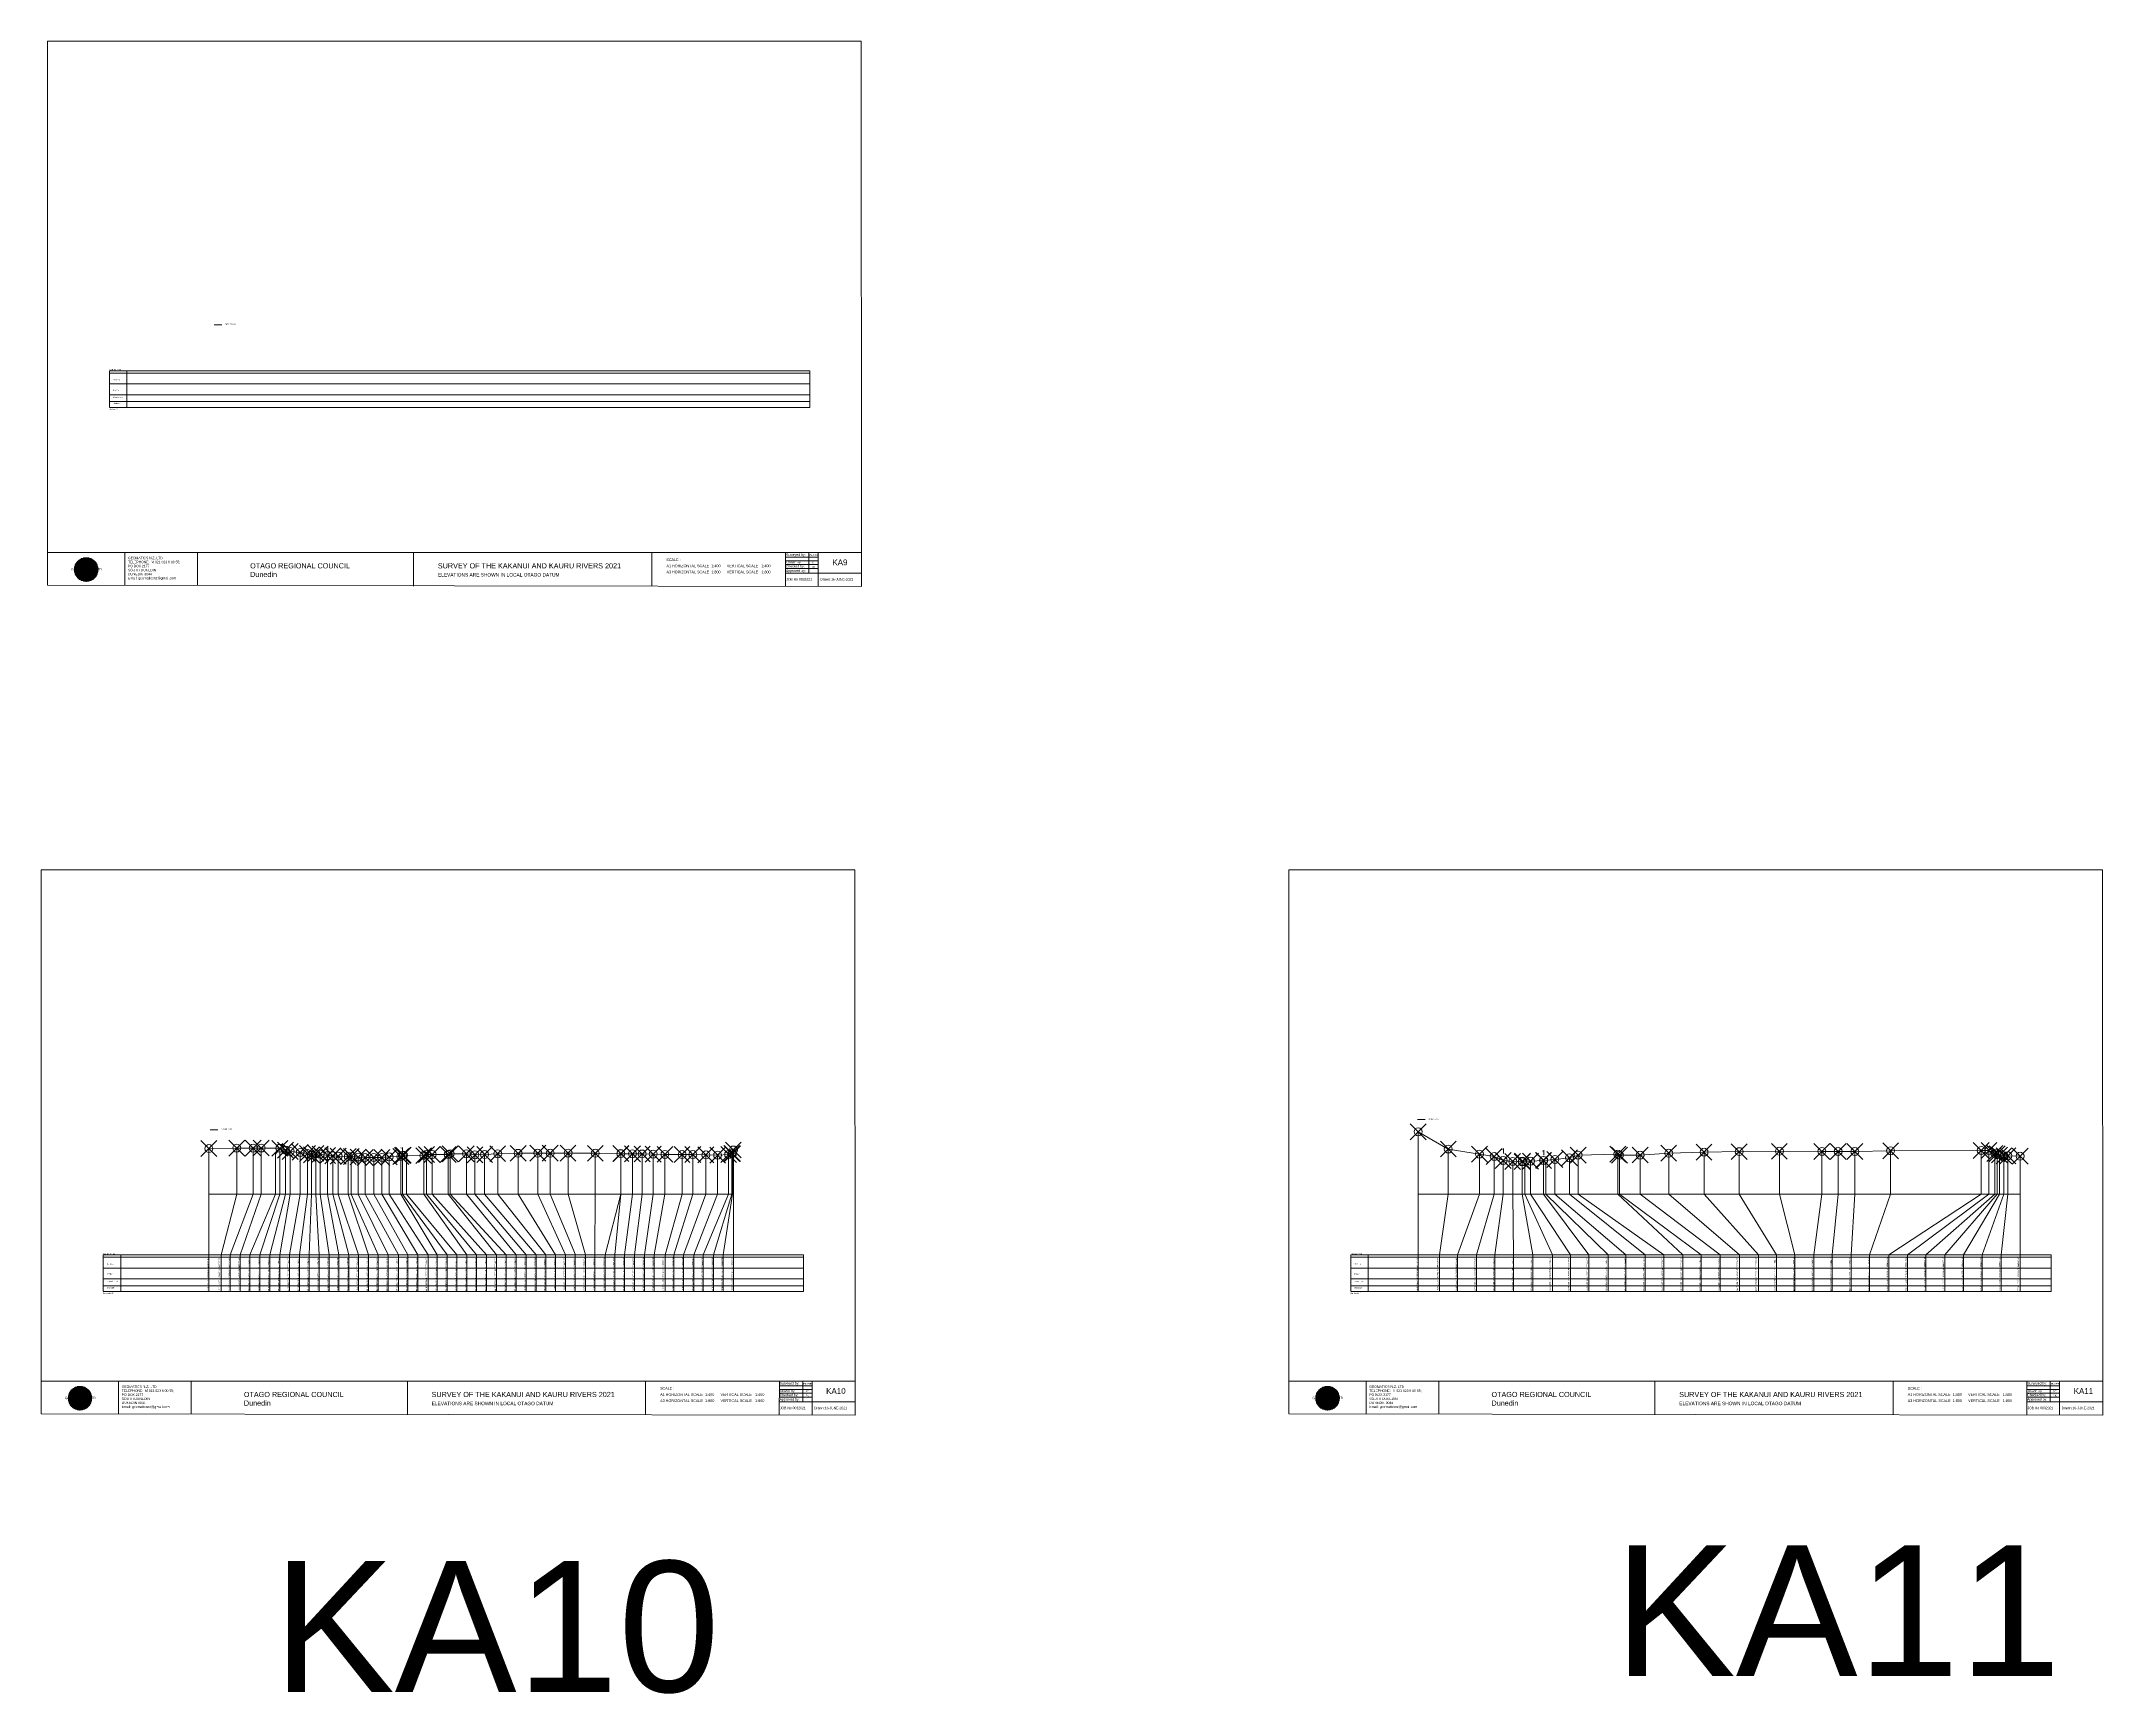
# Model space of a CAD drawing. Header units: millimetres. Extents: x -11318300 to 46111088, y -1699923 to 1425288130.
# Drawn here: x -4947386 to -4168792, y -45637 to 578156 of the extents above; entities that cross this region are included whole.
import ezdxf

# ---------------------------------------------------------------- set-up
doc = ezdxf.new("R2010")
doc.units = ezdxf.units.MM
doc.header["$PDMODE"] = 35
doc.header["$PDSIZE"] = 3000
doc.layers.get('0').update_dxf_attribs({"lineweight": 0})
doc.layers.add('geo', color=7, linetype='Continuous', lineweight=0)
doc.styles.get("Standard").update_dxf_attribs({"font": 'arial.ttf'})

# ---------------------------------------------------------------- blocks, each defined once
blk = doc.blocks.new('Geomatics_Circle_SPT')
at = {"layer": 'geo', "color": 2, "linetype": 'Continuous', "lineweight": 0}
for p, q in [((0, 25.2), (-25.2, 0)), ((-24.7, 4.9), (-4.9, 24.7)), ((-24.7, -4.9), (4.9, 24.7)), ((4.9, -24.7), (-24.7, 4.9)), ((-24.7, 0), (0, -24.7)), ((-9.7, 23.3), (-23.3, 9.6)), ((9.7, 23.3), (-23.3, -9.7)), ((-23.3, 9.7), (9.7, -23.3)), ((-21, 14), (-14, 21)), ((-21, -14), (14, 21)), ((14, -21), (-21, 14)), ((0, 0), (-17.8, 17.8)), ((0, 0), (-17.8, -17.8)), ((-14, 21), (21, -14)), ((21, 14), (-14, -21)), ((23.3, -9.7), (-9.7, 23.3)), ((-9.7, -23.3), (23.3, 9.7)), ((-4.9, 24.7), (24.7, -4.9)), ((24.7, 4.9), (-4.9, -24.7)), ((25.2, 0), (0, 25.2)), ((0, 0), (17.8, 17.8)), ((0, 0), (17.8, -17.8)), ((0, -24.8), (25.2, 0)), ((4.9, 24.7), (24.7, 4.9)), ((23.3, 9.7), (9.7, 23.3)), ((14, 21), (21, 14)), ((17.8, 18.1), (17.8, 18.1)), ((-4.9, -24.7), (-24.7, -4.9)), ((-23.3, -9.7), (-9.7, -23.3)), ((-14, -21), (-21, -14)), ((-17.8, -17.8), (-17.8, -17.8)), ((24.7, -4.9), (4.9, -24.7)), ((4.9, -24.7), (4.9, -24.7)), ((9.7, -23.3), (23.3, -9.7)), ((21, -14), (14, -21)), ((18.1, -17.8), (18.1, -17.8))]:
    blk.add_line(p, q, dxfattribs=at)
at = {"layer": 'geo', "color": 1, "linetype": 'Continuous', "lineweight": 0}
for p, q in [((-25.2, 0), (9.7, 23.3)), ((-25.2, 0), (-9.6, 23.3)), ((-25.2, 0), (23.3, 9.7)), ((-25.2, 0), (-23.3, 9.7)), ((-23.3, -9.7), (-25.2, 0)), ((-9.6, -23.3), (-25.2, 0)), ((9.7, -23.3), (-25.2, 0)), ((-4.9, 24.8), (-24.7, -4.9)), ((4.9, 24.7), (-24.7, 4.9)), ((14, 21), (-24.7, -4.9)), ((-14, 21), (-24.7, 4.9)), ((21, 14), (-24.7, 4.9)), ((-21, 14), (-24.7, -4.9)), ((0, 0), (-24.7, 4.9)), ((-24.7, 4.9), (-21, -14)), ((-24.7, 4.9), (-4.9, -24.7)), ((-24.7, 4.9), (14, -21)), ((-24.7, 4.9), (-24.7, 4.9)), ((0, 0), (-24.7, -4.9)), ((-23.3, 9.7), (0, 25.2)), ((-23.3, -9.6), (0, 25.2)), ((-23.3, -9.6), (17.8, 17.8)), ((-23.3, 9.7), (-17.8, 17.9)), ((-23.3, -9.6), (-17.8, 17.9)), ((-23.3, 9.7), (17.8, 17.8)), ((-17.8, -17.8), (-23.3, 9.7)), ((0, -25.2), (-23.3, 9.7)), ((-23.3, 9.7), (17.8, -17.8)), ((-23.3, 9.7), (25.2, 0)), ((-23.3, 9.4), (-23.3, 9.4)), ((-23.3, -9.7), (25.2, 0)), ((4.9, 24.8), (-21, -14)), ((-4.9, 24.7), (-21, 14)), ((14, 21), (-21, 14)), ((-14, 21), (-21, -14)), ((0, 0), (-21, 14)), ((-21, 14), (-14, -21)), ((-21, 14), (4.9, -24.7)), ((-21, 14), (-21, 14)), ((24.7, 4.9), (-21, 14)), ((0, 0), (-21, -14)), ((-17.9, 17.6), (-17.9, 17.6)), ((-17.8, 17.8), (9.7, 23.3)), ((-17.8, 17.8), (-9.6, 23.3)), ((-17.8, -17.8), (9.7, 23.3)), ((-17.8, -17.8), (-9.7, 23.3)), ((-9.7, -23.3), (-17.8, 17.8)), ((-17.8, 17.8), (9.7, -23.3)), ((-17.8, 17.8), (23.3, -9.6)), ((-17.8, 17.8), (23.3, 9.7)), ((-17.8, -17.8), (23.3, 9.7)), ((4.9, 24.7), (-14, 21)), ((-4.9, 24.7), (-14, -20.9)), ((0, 0), (-14, 21)), ((-14, 21), (-4.9, -24.7)), ((-14, 21), (-14, 21)), ((24.7, -4.9), (-14, 21)), ((21, 14), (-14, 21)), ((-14, -21), (24.7, 4.9)), ((0, 0), (-14, -21)), ((-9.8, 23.1), (-9.8, 23.1)), ((-9.7, 23.3), (0, 25.2)), ((-9.7, 23.3), (0, -25.2)), ((-9.7, -23.3), (0, 25.2)), ((-9.6, 23.3), (17.8, -17.8)), ((-9.6, 23.3), (25.2, 0)), ((-9.6, 23.3), (17.8, 17.8)), ((-9.6, -23.3), (17.8, 17.9)), ((25.2, 0), (-9.6, -23.3)), ((0, 0), (-4.9, 24.7)), ((-4.9, 24.7), (-4.9, 24.7)), ((21, -14), (-4.9, 24.7)), ((24.8, 4.9), (-4.9, 24.7)), ((14, 21), (-4.9, 24.7)), ((-4.9, -24.7), (21, 14)), ((0, 0), (-4.9, -24.7)), ((-0.2, 25.1), (-0.2, 25.1)), ((0, 25.2), (9.7, -23.3)), ((0, 25.2), (23.3, -9.7)), ((0, 25.2), (23.3, 9.7)), ((0, 25.2), (9.7, 23.3)), ((0, 0), (4.9, 24.7)), ((0, -25.2), (9.7, 23.3)), ((0, 0), (14, 21)), ((0, 0), (21, 14)), ((23.3, 9.7), (0, -25.2)), ((0, 0), (24.8, 4.9)), ((0, 0), (4.9, -24.7)), ((0, 0), (14, -21)), ((0, 0), (21, -14)), ((0, 0), (24.8, -4.9)), ((21, 14), (4.9, 24.8)), ((14, -21), (4.9, 24.7)), ((24.7, -4.9), (4.9, 24.7)), ((4.9, 24.7), (4.9, 24.7)), ((4.9, -24.7), (14, 21)), ((4.9, -24.7), (24.7, 4.9)), ((9.4, 23.3), (9.4, 23.3)), ((9.7, 23.3), (17.8, -17.8)), ((9.7, 23.3), (25.2, 0)), ((9.7, 23.3), (17.8, 17.9)), ((17.8, 17.8), (9.7, -23.3)), ((25.2, 0), (9.7, -23.3)), ((21, -14), (14, 21)), ((24.7, 4.9), (14, 21)), ((14, 21), (14, 21)), ((14, -21), (21, 14)), ((17.6, 17.9), (17.6, 17.9)), ((17.8, 17.8), (23.3, -9.7)), ((17.8, 17.8), (23.3, 9.7)), ((23.3, 9.7), (17.8, -17.8)), ((24.7, -4.9), (21, 14)), ((21, 14), (21, 14)), ((21, -14), (24.7, 4.9)), ((23.1, 9.8), (23.1, 9.8)), ((23.3, 9.7), (25.2, 0)), ((25.2, 0), (23.3, -9.6)), ((24.7, 4.9), (24.7, 4.9)), ((25.1, 0.2), (25.1, 0.2)), ((-25.2, 0), (23.3, -9.7)), ((-25.1, -0.2), (-25.1, -0.2)), ((-24.7, -4.9), (-24.7, -4.9)), ((-24.7, -4.9), (-14, -21)), ((-24.7, -4.9), (4.9, -24.7)), ((-24.7, -4.9), (21, -14)), ((-17.8, -17.8), (-23.3, -9.7)), ((0, -25.2), (-23.3, -9.6)), ((17.8, -17.8), (-23.3, -9.6)), ((-23.1, -9.8), (-23.1, -9.8)), ((-21, -14), (24.7, -4.9)), ((-21, -14), (-21, -14)), ((-21, -14), (-4.9, -24.7)), ((-21, -14), (14, -21)), ((23.3, -9.7), (-17.8, -17.8)), ((-9.6, -23.3), (-17.8, -17.8)), ((9.7, -23.3), (-17.8, -17.8)), ((-17.6, -17.9), (-17.6, -17.9)), ((-14, -21), (21, -14)), ((-14, -21), (-14, -21)), ((-14, -21), (4.9, -24.7)), ((17.8, -17.8), (-9.7, -23.3)), ((0, -25.2), (-9.7, -23.3)), ((-9.4, -23.3), (-9.4, -23.3)), ((-4.9, -24.7), (24.7, -4.9)), ((-4.9, -24.7), (14, -21)), ((-4.9, -24.7), (-4.9, -24.7)), ((23.3, -9.6), (0, -25.2)), ((9.7, -23.3), (0, -25.2)), ((0.2, -25.1), (0.2, -25.1)), ((4.9, -24.7), (21, -14)), ((4.9, -24.7), (4.9, -24.7)), ((17.8, -17.8), (9.7, -23.3)), ((9.8, -23.1), (9.8, -23.1)), ((14, -21), (24.7, -4.9)), ((14, -21), (14, -21)), ((23.3, -9.6), (17.8, -17.8)), ((17.9, -17.6), (17.9, -17.6)), ((21, -14), (21, -14)), ((23.3, -9.4), (23.3, -9.4)), ((24.7, -4.9), (24.7, -4.9))]:
    blk.add_line(p, q, dxfattribs=at)
at = {"layer": 'geo', "color": 114, "linetype": 'Continuous', "lineweight": 0}
for p, q in [((17.9, 17.8), (-25.2, 0)), ((-24.7, 4.9), (14, 21)), ((-24.7, -4.9), (21, 14)), ((-14, -21), (-24.7, 4.9)), ((9.7, 23.3), (-23.3, 9.7)), ((0, 0), (-23.3, 9.7)), ((-23.3, 9.7), (-9.7, -23.3)), ((0, 0), (-23.3, -9.7)), ((-4.9, -24.7), (-21, 14)), ((-20.9, 14), (4.9, 24.7)), ((24.8, 4.9), (-20.9, -14)), ((0, 25.2), (-17.8, 17.8)), ((-17.8, 17.8), (0, -25.2)), ((-14, 21), (-4.9, 24.7)), ((4.9, -24.7), (-14, 21)), ((0, 0), (-9.7, 23.3)), ((0, 0), (-9.7, -23.3)), ((-4.9, 24.7), (14, -21)), ((17.8, -17.8), (0, 25.2)), ((0, 0), (9.7, 23.3)), ((0, 0), (23.3, 9.7)), ((0, 0), (9.7, -23.3)), ((0, 0), (23.3, -9.7)), ((4.9, 24.7), (21, -14)), ((23.3, -9.7), (9.7, 23.3)), ((14, 21), (24.7, -4.9)), ((25.2, 0), (17.8, 17.8)), ((21, 14), (24.7, 4.9)), ((-25.2, 0), (-17.8, -17.8)), ((-21, -14), (-24.7, -4.9)), ((-17.8, -17.8), (25.2, 0)), ((24.8, -4.9), (-14, -21)), ((-9.6, -23.3), (23.3, -9.7)), ((21, -14), (-4.9, -24.8)), ((0, -25.2), (17.9, -17.8)), ((14, -21), (4.9, -24.8))]:
    blk.add_line(p, q, dxfattribs=at)
at = {"layer": 'geo', "color": 250, "linetype": 'Continuous', "lineweight": 0}
for p, q in [((0, 0), (-25.2, 0)), ((24.7, 4.9), (-24.7, 4.9)), ((-24.7, 4.9), (-24.7, -4.9)), ((-23.3, 9.7), (23.3, 9.7)), ((-23.3, 9.7), (-23.3, 9.7)), ((-23.3, -9.7), (-23.3, 9.7)), ((21, 14), (-21, 14)), ((-21, 14), (-21, -14)), ((-17.8, 17.8), (17.8, 17.8)), ((-17.8, -17.8), (-17.8, 17.8)), ((-14, 21), (-14, 21)), ((14, 21), (-14, 21)), ((-14, 20.9), (-14, -21)), ((-9.7, 23.3), (9.7, 23.3)), ((-9.7, -23.3), (-9.7, 23.3)), ((-4.9, 24.7), (4.9, 24.7)), ((-4.9, 24.7), (-4.9, -24.7)), ((0, 0), (0, 25.2)), ((0, 0), (0, -25.2)), ((0, 0), (25.2, 0)), ((4.9, 24.7), (4.9, -24.7)), ((9.7, -23.3), (9.7, 23.3)), ((14, 21), (14, -21)), ((17.8, -17.8), (17.8, 17.8)), ((21, 14), (21, 14)), ((21, -14), (21, 14)), ((23.3, 9.7), (23.3, -9.7)), ((24.7, 4.9), (24.7, 4.9)), ((24.7, -4.9), (24.7, 4.9)), ((-24.7, -4.9), (24.7, -4.9)), ((23.3, -9.7), (-23.3, -9.7)), ((-21, -14), (21, -14)), ((17.8, -17.8), (-17.8, -17.8)), ((-14, -21), (14, -21)), ((9.7, -23.3), (-9.7, -23.3)), ((-4.9, -24.7), (4.9, -24.7))]:
    blk.add_line(p, q, dxfattribs=at)
blk = doc.blocks.new('GeomaticsNZ TITLE BLOCK')
at = {"color": 7, "linetype": 'Continuous', "lineweight": 0}
for p, q in [((0, 94.9), (0, 1579.2)), ((0, 1579.2), (2363.4, 1579.2)), ((2363.4, 1579.2), (2364, 94.9)), ((2364, 94.9), (0, 94.9)), ((0, 94.9), (0, 0)), ((15.9, 94.9), (2364, 94.9)), ((224.3, 95.2), (224.3, -0.3)), ((2364, 94.9), (382.6, 94.9)), ((435.8, 95.2), (435.8, -0.7)), ((1063.4, 94.9), (1063.4, -2.4)), ((1755.4, 94.9), (1755.4, -2.6)), ((2143.6, 60.4), (2238.6, 60.4)), ((2143.9, 94.9), (2143.7, -3)), ((2143.9, 81.9), (2238.6, 81.7)), ((2143.9, 71), (2238.6, 71)), ((2211.5, 94.9), (2211.5, 36.1)), ((2238.6, 94.8), (2238.6, -3.2)), ((2364, -3.5), (2364, 94.9)), ((0, 0), (2364, -3.5)), ((2143.8, 48.6), (2238.6, 48.6)), ((2143.8, 35.4), (2364, 35.3))]:
    blk.add_line(p, q, dxfattribs=at)
at = {"color": 7, "linetype": 'Continuous', "lineweight": 0, "xscale": 1.36, "yscale": 1.36, "zscale": 1.36}
blk.add_blockref('Geomatics_Circle_SPT', (112.4, 45.7), dxfattribs=at)
at = {"color": 7, "linetype": 'Continuous', "lineweight": 0}
for s, p in [('PK&RR', (2213.2, 84.8)), ('ST', (2220.3, 63.6)), ('PK', (2220.4, 50.6))]:
    blk.add_text(s, height=5, dxfattribs=at).set_placement(p)
at = {"color": 7, "linetype": 'Continuous', "lineweight": 0, "attachment_point": 1}
for s, width, heights, insert, char_height in [('{\\C256;GEOMATICS N.Z. LTD                   \\PTELEPHONE:  M 021 023 6 00 55;\\PPO BOX 2177\\PSOUTH DUNEDIN\\PDUNEDIN 9044\\PEmail: geomaticsnz@gmail.com}', 3535.727, [94.7], (234, 82.7), 7), ('{\\C256;OTAGO REGIONAL COUNCIL\\PDunedin}', 3535.727, [0], (588.6, 64), 15), ('{\\C256;SURVEY OF THE KAKANUI AND KAURU RIVERS 2021}', 3535.727, [0], (1133.8, 64), 15), ('{\\C256;Surveyed by:}', 3535.727, [0], (2144.7, 92.4), 7), ('{\\C256;Drawn by:}', 3535.727, [0], (2145.8, 70.4), 7), ('{\\C256;Geomatics N.Z. LTD                   }', 125.079, [15.8], (68.8, 49.9), 7), ('{\\C256;ELEVATIONS ARE SHOWN IN LOCAL OTAGO DATUM}', 3535.727, [0], (1134.1, 35.4), 10), ('{\\C256;Approved by:}', 3535.727, [0], (2144.7, 45.9), 7), ('{\\C256;Checked by:}', 3535.727, [0], (2144.7, 58.6), 7), ('{\\C256;JOB No 0032021}', 3535.727, [0], (2145.3, 20.8), 7), ('{\\C256;Drawn:16-JUNE-2021}', 3535.727, [0], (2244.7, 20.7), 7)]:
    blk.add_mtext_dynamic_manual_height_columns(s, width=width, gutter_width=159, heights=heights, dxfattribs=dict(at, insert=insert, char_height=char_height))

msp = doc.modelspace()

# ---------------------------------------------------------------- linework, layer by layer
at = {"color": 1, "lineweight": 0}
for p, q in [((-4882053, 471160), (-4879147, 471160)), ((-4883627, 167270), (-4880720, 167270)), ((-4427559, 171101), (-4424652, 171101))]:
    msp.add_line(p, q, dxfattribs=at)
at = {"color": 7, "lineweight": 0, "transparency": 33554687}
for p, q in [((-4921655, 453773), (-4657075, 453773)), ((-4921655, 453226), (-4921655, 440075)), ((-4921655, 452926), (-4657075, 452926)), ((-4915020, 453773), (-4915020, 439948)), ((-4657075, 453773), (-4657075, 439948)), ((-4921655, 448804), (-4657075, 448804)), ((-4921655, 444743), (-4657075, 444743)), ((-4921655, 442139), (-4657075, 442139)), ((-4921655, 439948), (-4657075, 439948)), ((-4924018, 120000), (-4659437, 120000)), ((-4924018, 119453), (-4924018, 106303)), ((-4924018, 119154), (-4659437, 119154)), ((-4917382, 120000), (-4917382, 106176)), ((-4659437, 120000), (-4659437, 106176)), ((-4452832, 120000), (-4188251, 120000)), ((-4452832, 119453), (-4452832, 106303)), ((-4452832, 119154), (-4188251, 119154)), ((-4446196, 120000), (-4446196, 106176)), ((-4188251, 120000), (-4188251, 106176)), ((-4924018, 115031), (-4659437, 115031)), ((-4924018, 110970), (-4659437, 110970)), ((-4452832, 115031), (-4188251, 115031)), ((-4452832, 110970), (-4188251, 110970)), ((-4924018, 108366), (-4659437, 108366)), ((-4924018, 106176), (-4659437, 106176)), ((-4452832, 108366), (-4188251, 108366)), ((-4452832, 106176), (-4188251, 106176))]:
    msp.add_line(p, q, dxfattribs=at)
at = {"lineweight": 0}
for p, q in [((-4921655, 453773), (-4921655, 453226)), ((-4884061, 160153), (-4884061, 106176)), ((-4873551, 160353), (-4873551, 143003)), ((-4867328, 160353), (-4867328, 143003)), ((-4864301, 160353), (-4864301, 143003)), ((-4857310, 160253), (-4858892, 158045)), ((-4858892, 158045), (-4858892, 143003)), ((-4857259, 160253), (-4857259, 143003)), ((-4855108, 159563), (-4855108, 143003)), ((-4853327, 159083), (-4853327, 143003)), ((-4849567, 158724), (-4849567, 143003)), ((-4846845, 158314), (-4846845, 143003)), ((-4845332, 157804), (-4845332, 143003)), ((-4843630, 158354), (-4843630, 143003)), ((-4842053, 158054), (-4842053, 143003)), ((-4839207, 157524), (-4839207, 143003)), ((-4837242, 157404), (-4837242, 143003)), ((-4835221, 157284), (-4835221, 143003)), ((-4831410, 157124), (-4831410, 143003)), ((-4830287, 157184), (-4830287, 143003)), ((-4827657, 156974), (-4827657, 143003)), ((-4825083, 156794), (-4825083, 143003)), ((-4821796, 156814), (-4821796, 143003)), ((-4818727, 156824), (-4818727, 143003)), ((-4815977, 156994), (-4815977, 143003)), ((-4811588, 157124), (-4811588, 143003)), ((-4810951, 157514), (-4810951, 143003)), ((-4802947, 157484), (-4802947, 143003)), ((-4801863, 157884), (-4801863, 143003)), ((-4799735, 157904), (-4799735, 143003)), ((-4793679, 157925), (-4793679, 143003)), ((-4792962, 158195), (-4792962, 143003)), ((-4786817, 158195), (-4786817, 143003)), ((-4783577, 157835), (-4783577, 143003)), ((-4779923, 157905), (-4779923, 143003)), ((-4774987, 158225), (-4774987, 143003)), ((-4767280, 158365), (-4767280, 143003)), ((-4759869, 158415), (-4759869, 143003)), ((-4755132, 158405), (-4755132, 143003)), ((-4748423, 158465), (-4748423, 143003)), ((-4738135, 158376), (-4738135, 143003)), ((-4728523, 158276), (-4728523, 143003)), ((-4728439, 158236), (-4728439, 143003)), ((-4724116, 158196), (-4724116, 143003)), ((-4720452, 158116), (-4720452, 143003)), ((-4716260, 158076), (-4716260, 143003)), ((-4711808, 157966), (-4711808, 143003)), ((-4705370, 157886), (-4705370, 143003)), ((-4701299, 157886), (-4701299, 143003)), ((-4696361, 157776), (-4696361, 143003)), ((-4691916, 157686), (-4691916, 143003)), ((-4687762, 157917), (-4687762, 143003)), ((-4686590, 158247), (-4686590, 143003)), ((-4686330, 158247), (-4686330, 143003)), ((-4415976, 159990), (-4415976, 143003)), ((-4404214, 158071), (-4404214, 143003)), ((-4398620, 157198), (-4398620, 143003)), ((-4375696, 156071), (-4375696, 143003)), ((-4370223, 156701), (-4370223, 143003)), ((-4366954, 157701), (-4366954, 143003)), ((-4351912, 158031), (-4351912, 142963)), ((-4351303, 157701), (-4351303, 143003)), ((-4343508, 157720), (-4343508, 143003)), ((-4332726, 158400), (-4332726, 143003)), ((-4319392, 158810), (-4319392, 143003)), ((-4306092, 158999), (-4306092, 143003)), ((-4290935, 159129), (-4290935, 143003)), ((-4274860, 159089), (-4274860, 143003)), ((-4268757, 159049), (-4268757, 143003)), ((-4262429, 159028), (-4262429, 143003)), ((-4248912, 159348), (-4248912, 143003)), ((-4214683, 159447), (-4214683, 143003)), ((-4211781, 159457), (-4211781, 143003)), ((-4209545, 158317), (-4209545, 143003)), ((-4208701, 158247), (-4208701, 143003)), ((-4207813, 157737), (-4207813, 143003)), ((-4206097, 157407), (-4206097, 143003)), ((-4204661, 157417), (-4204661, 143003)), ((-4200014, 157277), (-4200014, 142209)), ((-4395253, 155695), (-4395253, 143003)), ((-4391646, 155301), (-4391646, 143003)), ((-4391646, 153591), (-4391646, 143003)), ((-4388078, 155201), (-4388078, 143003)), ((-4387970, 155371), (-4387113, 154507)), ((-4387113, 154507), (-4387113, 143003)), ((-4384911, 155401), (-4384911, 143003)), ((-4380066, 155701), (-4380066, 143003)), ((-4379934, 155681), (-4379135, 154332)), ((-4379135, 154332), (-4379135, 143003)), ((-4884061, 143003), (-4685974, 143003)), ((-4873551, 143003), (-4879485, 120000)), ((-4867328, 143003), (-4875999, 120000)), ((-4864301, 143003), (-4872302, 120000)), ((-4858892, 143003), (-4868587, 120000)), ((-4857259, 143003), (-4864786, 120000)), ((-4855108, 143003), (-4861055, 120000)), ((-4853327, 143003), (-4857306, 120000)), ((-4849567, 143003), (-4853663, 120000)), ((-4846845, 143003), (-4849882, 120000)), ((-4845332, 143003), (-4846229, 120000)), ((-4843630, 143003), (-4842478, 120000)), ((-4842053, 143003), (-4838638, 120000)), ((-4839207, 143003), (-4834932, 120000)), ((-4837242, 143003), (-4831251, 120000)), ((-4835221, 143003), (-4827620, 120000)), ((-4831410, 143003), (-4823790, 120000)), ((-4830287, 143003), (-4820097, 120000)), ((-4827657, 143003), (-4816320, 120000)), ((-4825083, 143003), (-4812501, 120000)), ((-4821796, 143003), (-4808976, 120000)), ((-4818727, 143003), (-4805157, 120000)), ((-4815977, 143003), (-4801254, 120000)), ((-4811588, 143003), (-4797801, 120000)), ((-4810951, 143003), (-4794038, 120000)), ((-4802947, 143003), (-4786661, 120000)), ((-4801863, 143003), (-4783032, 120000)), ((-4799735, 143003), (-4779260, 120000)), ((-4793679, 143003), (-4775438, 120000)), ((-4792962, 143003), (-4771736, 120000)), ((-4786817, 143003), (-4768066, 120000)), ((-4783577, 143003), (-4764277, 120000)), ((-4779923, 143003), (-4760508, 120000)), ((-4774987, 143003), (-4756824, 120000)), ((-4767280, 143003), (-4753139, 120000)), ((-4759869, 143003), (-4749395, 120000)), ((-4755132, 143003), (-4745586, 120000)), ((-4748423, 143003), (-4741800, 120000)), ((-4738135, 143003), (-4738277, 120000)), ((-4728523, 143003), (-4734383, 120000)), ((-4728439, 143003), (-4730778, 120000)), ((-4724116, 143003), (-4727042, 120000)), ((-4720452, 143003), (-4723349, 120000)), ((-4716260, 143003), (-4719607, 120000)), ((-4711808, 143003), (-4715887, 120000)), ((-4705370, 143003), (-4711782, 120000)), ((-4701299, 143003), (-4708486, 120000)), ((-4696361, 143003), (-4704846, 120000)), ((-4691916, 143003), (-4700937, 120000)), ((-4687762, 143003), (-4697346, 120000)), ((-4686590, 143003), (-4693499, 120000)), ((-4686330, 143003), (-4689821, 120000)), ((-4427360, 143003), (-4200014, 143003)), ((-4415976, 143003), (-4419351, 120000)), ((-4404214, 143003), (-4412486, 120000)), ((-4398620, 143003), (-4405319, 120000)), ((-4395253, 143003), (-4398380, 120000)), ((-4391646, 143003), (-4391390, 120000)), ((-4388078, 143003), (-4384077, 120000)), ((-4387113, 143003), (-4376665, 120000)), ((-4384911, 143003), (-4369764, 120000)), ((-4380066, 143003), (-4362941, 120000)), ((-4375696, 143003), (-4348870, 120000)), ((-4370223, 143003), (-4341592, 120000)), ((-4366954, 143003), (-4334513, 120000)), ((-4351912, 142963), (-4327381, 120000)), ((-4351303, 143003), (-4320420, 120000)), ((-4343508, 143003), (-4313345, 120000)), ((-4332726, 143003), (-4306044, 120000)), ((-4319392, 143003), (-4298855, 120000)), ((-4306092, 143003), (-4291954, 120000)), ((-4290935, 143003), (-4285119, 120000)), ((-4274860, 143003), (-4277947, 120000)), ((-4268757, 143003), (-4271016, 120000)), ((-4262429, 143003), (-4263862, 120000)), ((-4248912, 143003), (-4256863, 120000)), ((-4214683, 143003), (-4249556, 120000)), ((-4211781, 143003), (-4242535, 120000)), ((-4209545, 143003), (-4235561, 120000)), ((-4208701, 143003), (-4228416, 120000)), ((-4207813, 143003), (-4221372, 120000)), ((-4206097, 143003), (-4214323, 120000)), ((-4204661, 143003), (-4207136, 120000)), ((-4924018, 120000), (-4924018, 119453)), ((-4879485, 106176), (-4879485, 120000)), ((-4875999, 106176), (-4875999, 120000)), ((-4872302, 106176), (-4872302, 120000)), ((-4868587, 106176), (-4868587, 120000)), ((-4864786, 106176), (-4864786, 120000)), ((-4861055, 106176), (-4861055, 120000)), ((-4857306, 106176), (-4857306, 120000)), ((-4853663, 106176), (-4853663, 120000)), ((-4849882, 106176), (-4849882, 120000)), ((-4846229, 106176), (-4846229, 120000)), ((-4842478, 106176), (-4842478, 120000)), ((-4838638, 106176), (-4838638, 120000)), ((-4834932, 106176), (-4834932, 120000)), ((-4831251, 106176), (-4831251, 120000)), ((-4827620, 106176), (-4827620, 120000)), ((-4823790, 106176), (-4823790, 120000)), ((-4820097, 106176), (-4820097, 120000)), ((-4816320, 106176), (-4816320, 120000)), ((-4812501, 106176), (-4812501, 120000)), ((-4808976, 106176), (-4808976, 120000)), ((-4805157, 106176), (-4805157, 120000)), ((-4801254, 106176), (-4801254, 120000)), ((-4797801, 106176), (-4797801, 120000)), ((-4794038, 106176), (-4794038, 120000)), ((-4790440, 106176), (-4790440, 120000)), ((-4786661, 106176), (-4786661, 120000)), ((-4783032, 106176), (-4783032, 120000)), ((-4779260, 106176), (-4779260, 120000)), ((-4775438, 106176), (-4775438, 120000)), ((-4771736, 106176), (-4771736, 120000)), ((-4768066, 106176), (-4768066, 120000)), ((-4764277, 106176), (-4764277, 120000)), ((-4760508, 106176), (-4760508, 120000)), ((-4756824, 106176), (-4756824, 120000)), ((-4753139, 106176), (-4753139, 120000)), ((-4749395, 106176), (-4749395, 120000)), ((-4749395, 106176), (-4749395, 120000)), ((-4745670, 106176), (-4745670, 120000)), ((-4741800, 106176), (-4741800, 120000)), ((-4738277, 106176), (-4738277, 120000)), ((-4734383, 106176), (-4734383, 120000)), ((-4730778, 106176), (-4730778, 120000)), ((-4727042, 106176), (-4727042, 120000)), ((-4723349, 106176), (-4723349, 120000)), ((-4719607, 106176), (-4719607, 120000)), ((-4715887, 106176), (-4715887, 120000)), ((-4711782, 120000), (-4711782, 106176)), ((-4708486, 106176), (-4708486, 120000)), ((-4704846, 106176), (-4704846, 120000)), ((-4700937, 106176), (-4700937, 120000)), ((-4697346, 106176), (-4697346, 120000)), ((-4693499, 106176), (-4693499, 120000)), ((-4689821, 106176), (-4689821, 120000)), ((-4452832, 120000), (-4452832, 119453)), ((-4419351, 106176), (-4419351, 120000)), ((-4412486, 106176), (-4412486, 120000)), ((-4405319, 106176), (-4405319, 120000)), ((-4398380, 106176), (-4398380, 120000)), ((-4391390, 106176), (-4391390, 120000)), ((-4384077, 106176), (-4384077, 120000)), ((-4376665, 106176), (-4376665, 120000)), ((-4369764, 106176), (-4369764, 120000)), ((-4362941, 106176), (-4362941, 120000)), ((-4348870, 106176), (-4348870, 120000)), ((-4341592, 106176), (-4341592, 120000)), ((-4334513, 106176), (-4334513, 120000)), ((-4327381, 106176), (-4327381, 120000)), ((-4320420, 106176), (-4320420, 120000)), ((-4313345, 106176), (-4313345, 120000)), ((-4306044, 106176), (-4306044, 120000)), ((-4298855, 106176), (-4298855, 120000)), ((-4291954, 106176), (-4291954, 120000)), ((-4285119, 106176), (-4285119, 120000)), ((-4277947, 106176), (-4277947, 120000)), ((-4271016, 106176), (-4271016, 120000)), ((-4263862, 106176), (-4263862, 120000)), ((-4256863, 106176), (-4256863, 120000)), ((-4249556, 106176), (-4249556, 120000)), ((-4242535, 106176), (-4242535, 120000)), ((-4235561, 106176), (-4235561, 120000)), ((-4228416, 106176), (-4228416, 120000)), ((-4221372, 106176), (-4221372, 120000)), ((-4214323, 106176), (-4214323, 120000)), ((-4207136, 106176), (-4207136, 120000))]:
    msp.add_line(p, q, dxfattribs=at)
at = {"color": 7, "lineweight": 0}
for p, q in [((-4427360, 166512), (-4427360, 106176)), ((-4839103, 158251), (-4839103, 160504)), ((-4810958, 158335), (-4810958, 160596)), ((-4685974, 159627), (-4685974, 106176)), ((-4395126, 158280), (-4395126, 160128)), ((-4379832, 157668), (-4379832, 159515)), ((-4200014, 157277), (-4200014, 106176))]:
    msp.add_line(p, q, dxfattribs=at)
at = {"color": 1, "lineweight": 0}
for points in [[(-4427360, 166512), (-4415976, 159990), (-4404214, 158071), (-4398620, 157198), (-4395253, 155695), (-4391646, 155301), (-4388078, 155201), (-4387970, 155371), (-4384911, 155401), (-4380066, 155701), (-4379934, 155681), (-4375696, 156071), (-4370223, 156701), (-4366954, 157701), (-4351912, 158031), (-4351303, 157701), (-4343508, 157720), (-4332726, 158400), (-4319392, 158810), (-4306092, 158999), (-4290935, 159129), (-4274860, 159089), (-4268757, 159049), (-4262429, 159028), (-4248912, 159348), (-4214683, 159447), (-4211781, 159457), (-4209545, 158317), (-4208701, 158247), (-4207813, 157737), (-4206097, 157407), (-4204661, 157407), (-4200014, 157277)], [(-4884061, 160153), (-4873551, 160353), (-4867328, 160353), (-4864301, 160353), (-4857310, 160253), (-4857259, 160253), (-4855108, 159563), (-4853327, 159083), (-4849567, 158724), (-4846845, 158314), (-4845332, 157804), (-4843630, 158354), (-4842053, 158054), (-4839207, 157524), (-4837242, 157404), (-4835221, 157284), (-4831410, 157124), (-4830287, 157184), (-4827657, 156974), (-4825083, 156794), (-4821796, 156814), (-4818727, 156824), (-4815977, 156994), (-4811588, 157124), (-4810951, 157514), (-4810609, 157684), (-4802947, 157484), (-4801863, 157884), (-4799735, 157904), (-4793679, 157925), (-4792962, 158195), (-4786817, 158195), (-4783172, 157835), (-4779923, 157905), (-4774987, 158225), (-4767280, 158365), (-4759869, 158415), (-4755132, 158405), (-4748423, 158465), (-4737736, 158376), (-4728523, 158276), (-4728439, 158236), (-4724116, 158196), (-4720452, 158116), (-4716260, 158076), (-4711808, 157966), (-4705370, 157886), (-4701299, 157886), (-4696361, 157776), (-4691916, 157686), (-4687762, 157917), (-4686590, 158247), (-4686330, 158247), (-4685974, 159627)]]:
    msp.add_lwpolyline(points, dxfattribs=at)
at = {"lineweight": 0}
for points in [[(-4810609, 157684), (-4809412, 156462), (-4809412, 143003), (-4790440, 120000)], [(-4379135, 143003), (-4355608, 120000), (-4355608, 106176)]]:
    msp.add_lwpolyline(points, dxfattribs=at)
at = {"color": 7, "lineweight": 0}
for p in [(-4427360, 166512), (-4884061, 160153), (-4873551, 160353), (-4867328, 160353), (-4864301, 160373), (-4857310, 160253), (-4857259, 160253), (-4855108, 159563), (-4853327, 159083), (-4849567, 158724), (-4846845, 158314), (-4845332, 157804), (-4843630, 158354), (-4842053, 158054), (-4839207, 157524), (-4837242, 157404), (-4835221, 157284), (-4831410, 157124), (-4830287, 157184), (-4827657, 156974), (-4825083, 156794), (-4821796, 156814), (-4818727, 156824), (-4815977, 156994), (-4811588, 157124), (-4810951, 157514), (-4810609, 157684), (-4802947, 157484), (-4801863, 157884), (-4799735, 157904), (-4793679, 157925), (-4792962, 158195), (-4786817, 158195), (-4783577, 157835), (-4779923, 157905), (-4774987, 158225), (-4767280, 158365), (-4759869, 158415), (-4755132, 158405), (-4748423, 158465), (-4738135, 158376), (-4728523, 158276), (-4728439, 158236), (-4724116, 158196), (-4720452, 158116), (-4716260, 158076), (-4711808, 157966), (-4705370, 157886), (-4701299, 157886), (-4696361, 157776), (-4691916, 157686), (-4687762, 157917), (-4686590, 158257), (-4686330, 158247), (-4685974, 159627), (-4415976, 159990), (-4404214, 158071), (-4398620, 157198), (-4395253, 155695), (-4391646, 155301), (-4388078, 155201), (-4387970, 155371), (-4384911, 155401), (-4380066, 155701), (-4379934, 155681), (-4375696, 156071), (-4370223, 156701), (-4366954, 157701), (-4351912, 158031), (-4351303, 157701), (-4343508, 157720), (-4332726, 158400), (-4319392, 158810), (-4306092, 158999), (-4290935, 159129), (-4274860, 159089), (-4268757, 159049), (-4262429, 159028), (-4248912, 159348), (-4214683, 159447), (-4211781, 159457), (-4209545, 158317), (-4208701, 158247), (-4207813, 157737), (-4206097, 157407), (-4204661, 157417), (-4200014, 157277)]:
    msp.add_point(p, dxfattribs=at)

# ---------------------------------------------------------------- block references
at = {"color": 7, "lineweight": 0, "xscale": 130.037656131007, "yscale": 130.037656131007, "zscale": 130.037656131007}
for p in [(-4945023, 372796), (-4947386, 59985), (-4476199, 59985)]:
    msp.add_blockref('GeomaticsNZ TITLE BLOCK', p, dxfattribs=at)

# ---------------------------------------------------------------- texts
at = {"color": 7, "lineweight": 0, "transparency": 33554687}
for s, height, p in [('Ground Level', 473.07, (-4877861, 471160)), ('DATUM 150.00', 473.07, (-4921722, 453909)), ('Ground Level', 473.07, (-4920263, 443511)), ('Easting', 473.1, (-4920280, 446301)), ('Northing', 473.1, (-4920211, 450160)), ('Section KA9', 473.07, (-4921722, 439030)), ('Chainage', 473.1, (-4920261, 441187)), ('Ground Level', 473.07, (-4423367, 171101)), ('Ground Level', 473.07, (-4879434, 167270)), ('DATUM 120.00', 473.07, (-4924085, 120136)), ('Northing', 473.1, (-4922574, 116387)), ('DATUM 120.00', 473.07, (-4452899, 120136)), ('Northing', 473.1, (-4451388, 116387)), ('Ground Level', 473.07, (-4922626, 109739)), ('Easting', 473.1, (-4922643, 112528)), ('Ground Level', 473.07, (-4451439, 109739)), ('Easting', 473.1, (-4451456, 112528)), ('Section KA10', 473.07, (-4924085, 105258)), ('Chainage', 473.1, (-4922623, 107414)), ('Section KA11', 473.07, (-4452899, 105258)), ('Chainage', 473.1, (-4451437, 107414))]:
    msp.add_text(s, height=height, dxfattribs=at).set_placement(p)
at = {"color": 7, "lineweight": 0}
for s, height, p in [('SCALE :  ', 1005.5, (-4711307, 381948)), ('KA9', 2154.7, (-4648592, 380375)), ('A1 HORIZONTAL SCALE  1:400      VERTICAL SCALE   1:400 ', 1005.54, (-4711261, 379624)), ('A3 HORIZONTAL SCALE  1:800      VERTICAL SCALE   1:800', 1005.54, (-4711261, 377301)), ('SCALE :  ', 1005.5, (-4713670, 69137)), ('SCALE :  ', 1005.5, (-4242483, 69137)), ('A1 HORIZONTAL SCALE  1:400      VERTICAL SCALE   1:400 ', 1005.54, (-4713623, 66813)), ('A3 HORIZONTAL SCALE  1:800      VERTICAL SCALE   1:800', 1005.54, (-4713623, 64489)), ('KA10', 2154.7, (-4650954, 67564)), ('A1 HORIZONTAL SCALE  1:400      VERTICAL SCALE   1:400 ', 1005.54, (-4242437, 66813)), ('A3 HORIZONTAL SCALE  1:800      VERTICAL SCALE   1:800', 1005.54, (-4242437, 64489)), ('KA11', 2154.7, (-4179768, 67564)), ('KA11', 49394.5, (-4353416, -38956)), ('KA10', 49394.5, (-4859892, -44936))]:
    msp.add_text(s, height=height, dxfattribs=at).set_placement(p)
for s, p in [('  0.10  160.15  1426218.95  5007097.36', (-4884137, 106194)), (' 10.61  160.35  1426217.42  5007086.78', (-4879836, 106146)), (' 16.83  160.35  1426216.54  5007080.62', (-4876113, 106146)), (' 19.86  160.37  1426216.06  5007077.63', (-4872390, 106146)), (' 26.85  160.25  1426215.00  5007070.72', (-4868667, 106202)), (' 26.90  160.25  1426215.13  5007070.65', (-4864945, 106202)), (' 29.05  159.56  1426214.90  5007068.51', (-4861222, 106202)), (' 30.83  159.08  1426214.15  5007066.82', (-4857499, 106193)), (' 34.59  158.72  1426213.80  5007063.07', (-4853776, 106193)), (' 37.31  158.31  1426213.45  5007060.37', (-4850053, 106193)), (' 38.83  157.80  1426212.92  5007058.92', (-4846330, 106193)), (' 40.53  158.35  1426213.05  5007057.18', (-4842607, 106214)), (' 42.11  158.05  1426212.75  5007055.63', (-4838884, 106214)), (' 44.95  157.52  1426212.57  5007052.78', (-4835162, 106214)), (' 46.92  157.40  1426211.98  5007050.88', (-4831439, 106214)), (' 48.94  157.28  1426211.43  5007048.92', (-4827716, 106214)), (' 52.75  157.12  1426211.34  5007045.08', (-4823993, 106194)), (' 53.87  157.18  1426211.24  5007043.96', (-4820271, 106194)), (' 56.50  156.97  1426210.37  5007041.43', (-4816548, 106194)), (' 59.08  156.79  1426210.08  5007038.87', (-4812825, 106194)), (' 62.36  156.81  1426209.86  5007035.58', (-4809102, 106196)), (' 65.43  156.82  1426209.37  5007032.55', (-4805379, 106196)), (' 68.18  156.99  1426209.17  5007029.80', (-4801656, 106196)), (' 72.57  157.12  1426208.04  5007025.53', (-4797933, 106189)), (' 73.21  157.51  1426208.08  5007024.88', (-4794210, 106189)), (' 73.55  157.68  1426208.18  5007024.52', (-4790488, 106189)), (' 81.21  157.48  1426206.99  5007016.95', (-4786765, 106194)), (' 82.30  157.88  1426206.75  5007015.89', (-4783042, 106194)), (' 84.42  157.90  1426206.61  5007013.76', (-4779319, 106194)), (' 90.48  157.93  1426205.85  5007007.75', (-4775596, 106194)), (' 91.20  158.20  1426205.55  5007007.07', (-4771873, 106194)), (' 97.34  158.20  1426204.79  5007000.97', (-4768151, 106194)), ('100.58  157.84  1426204.08  5006997.80', (-4764428, 106146)), ('104.24  157.91  1426203.92  5006994.13', (-4760705, 106146)), ('109.17  158.23  1426203.25  5006989.24', (-4756982, 106146)), ('116.88  158.37  1426201.75  5006981.67', (-4753259, 106146)), ('124.29  158.42  1426200.73  5006974.33', (-4749536, 106146)), ('129.03  158.41  1426200.20  5006969.62', (-4745813, 106146)), ('135.74  158.47  1426198.83  5006963.04', (-4742091, 106146)), ('146.02  158.38  1426197.55  5006952.83', (-4738368, 106146)), ('155.64  158.28  1426195.88  5006943.36', (-4734645, 106146)), ('155.72  158.24  1426196.05  5006943.25', (-4730922, 106146)), ('160.04  158.20  1426195.51  5006938.96', (-4727199, 106146)), ('163.71  158.12  1426195.01  5006935.33', (-4723476, 106146)), ('167.90  158.08  1426194.28  5006931.20', (-4719753, 106146)), ('172.35  157.97  1426193.74  5006926.78', (-4716030, 106146)), ('178.79  157.89  1426192.67  5006920.43', (-4712307, 106146)), ('182.86  157.89  1426192.23  5006916.38', (-4708584, 106146)), ('187.80  157.78  1426191.47  5006911.50', (-4704861, 106146)), ('192.24  157.69  1426190.37  5006907.17', (-4701139, 106146)), ('196.40  157.92  1426189.97  5006903.03', (-4697416, 106146)), ('197.57  158.26  1426190.21  5006901.81', (-4693693, 106146)), ('197.83  158.25  1426190.19  5006901.55', (-4689970, 106146)), ('198.19  159.63  1426190.05  5006901.21', (-4686247, 106146)), (' -6.46  166.51  1426420.90  5007069.72', (-4427435, 106309)), ('  4.92  159.99  1426411.42  5007064.84', (-4419782, 106322)), (' 16.69  158.07  1426401.15  5007058.69', (-4412705, 106255)), (' 22.28  157.20  1426396.59  5007055.45', (-4405628, 106311)), (' 25.65  155.70  1426393.59  5007053.85', (-4398551, 106311)), (' 29.25  155.30  1426390.04  5007052.66', (-4391474, 106311)), (' 32.82  155.20  1426387.00  5007050.79', (-4384397, 106302)), (' 32.93  155.37  1426386.91  5007050.73', (-4377320, 106302)), (' 68.99  158.03  1426356.65  5007031.12', (-4327781, 106305)), (' 69.60  157.70  1426356.19  5007030.71', (-4320704, 106305)), (' 77.39  157.72  1426349.63  5007026.50', (-4313627, 106298)), (' 88.17  158.40  1426340.67  5007020.50', (-4306550, 106303)), ('101.51  158.81  1426329.46  5007013.28', (-4299473, 106255)), ('114.81  159.00  1426318.20  5007006.20', (-4292396, 106255)), ('129.96  159.13  1426305.40  5006998.08', (-4285319, 106255)), ('146.04  159.09  1426291.98  5006989.23', (-4278242, 106255)), ('152.14  159.05  1426286.71  5006986.14', (-4271165, 106255)), ('158.47  159.03  1426281.49  5006982.56', (-4264088, 106255)), ('171.99  159.35  1426270.12  5006975.25', (-4257011, 106255)), ('206.22  159.45  1426241.43  5006956.58', (-4249934, 106311)), ('209.12  159.46  1426239.08  5006954.87', (-4242857, 106311)), ('211.35  158.32  1426236.87  5006954.17', (-4235780, 106311)), ('212.20  158.25  1426236.46  5006953.25', (-4228703, 106311)), ('213.09  157.74  1426235.72  5006952.76', (-4221626, 106311)), ('214.80  157.41  1426234.20  5006951.95', (-4214549, 106311)), ('216.24  157.42  1426233.02  5006951.13', (-4207472, 106311)), ('220.88  157.28  1426229.09  5006948.65', (-4200395, 106311))]:
    msp.add_text(s, height=500, rotation=90, dxfattribs=at).set_placement(p)
at = {"lineweight": 0}
for s, p in [(' 35.99  155.40  1426384.36  5007049.04', (-4370243, 106302)), (' 40.83  155.70  1426380.20  5007046.55', (-4363166, 106322)), (' 40.96  155.68  1426379.79  5007046.95', (-4356089, 106322)), (' 45.20  156.07  1426376.35  5007044.46', (-4349012, 106322)), (' 50.68  156.70  1426371.99  5007041.12', (-4341935, 106302)), (' 53.94  157.70  1426369.30  5007039.26', (-4334858, 106302))]:
    msp.add_text(s, height=500, rotation=90, dxfattribs=at).set_placement(p)
at = {"color": 7, "lineweight": 0, "char_height": 500, "attachment_point": 1, "rotation": 90}
for insert in [(-4839891, 159962), (-4811745, 160054), (-4395914, 159586), (-4380620, 158974)]:
    msp.add_mtext_dynamic_manual_height_columns('W', width=4277.93, gutter_width=12.5, heights=[0], dxfattribs=dict(at, insert=insert))

doc.saveas('drawing.dxf')
